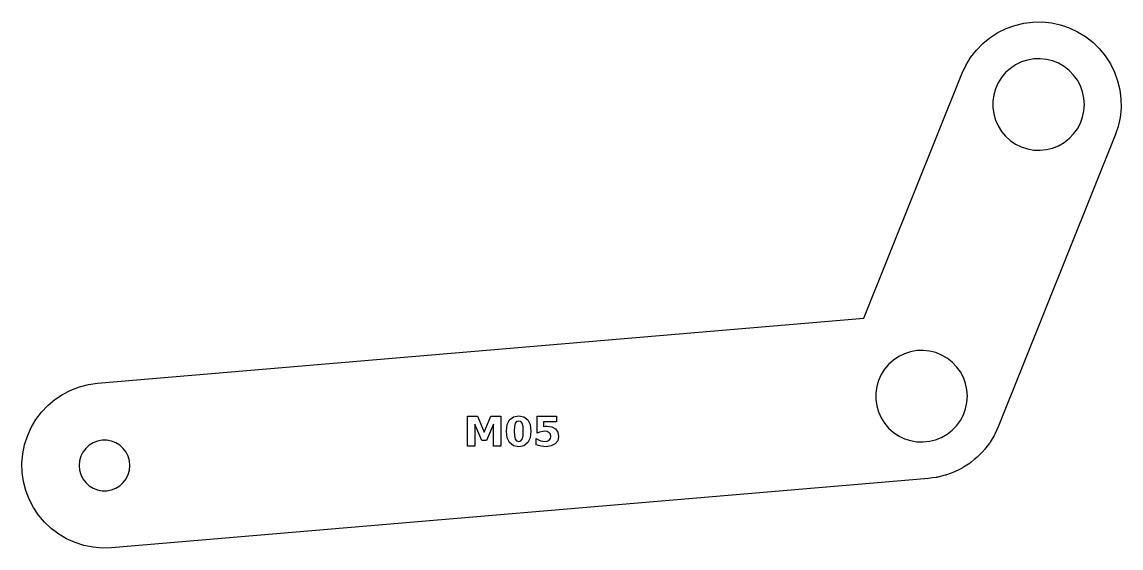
# Model space of a CAD drawing. Header units: millimetres. Extents: x -77.1 to 17.1, y 11 to 56.1.
import ezdxf

# ---------------------------------------------------------------- set-up
doc = ezdxf.new("R2010")
doc.units = ezdxf.units.MM
doc.layers.add('CUT', color=1, linetype='Continuous')
doc.layers.add('ENGRAVE', color=5, linetype='Continuous')

msp = doc.modelspace()

# ---------------------------------------------------------------- linework, layer by layer
at = {"layer": 'CUT'}
for points in [[(5.2507, 54.2126), (5.8654, 54.7142), (6.5324, 55.1438), (7.2433, 55.4961), (7.9892, 55.7665), (8.7607, 55.9518), (9.5481, 56.0494), (10.3414, 56.0583), (11.1308, 55.9784), (11.9063, 55.8105), (12.6581, 55.5569), (13.3767, 55.2207), (14.0532, 54.8061), (14.679, 54.3185), (15.2463, 53.7638), (15.7479, 53.1491), (16.1776, 52.482), (16.5298, 51.7711), (16.8003, 51.0252), (16.9855, 50.2537), (17.0832, 49.4664), (17.0921, 48.673), (17.0121, 47.8836), (16.8443, 47.1082), (16.5913, 46.3584), (6.5657, 21.3641), (6.4242, 21.0618), (6.2871, 20.7551), (6.2562, 20.7026), (6.2303, 20.6474), (6.0548, 20.361), (5.8843, 20.0716), (5.8476, 20.0229), (5.8158, 19.9709), (5.6093, 19.7059), (5.4074, 19.4375), (5.3656, 19.3931), (5.3281, 19.3451), (5.0933, 19.1049), (4.8626, 18.8607), (4.816, 18.8213), (4.7734, 18.7778), (4.5132, 18.5654), (4.2566, 18.3486), (4.2059, 18.3147), (4.1587, 18.2761), (3.8763, 18.0943), (3.5971, 17.9075), (3.5429, 17.8795), (3.4917, 17.8465), (3.1907, 17.6974), (2.8923, 17.5431), (2.8354, 17.5213), (2.7808, 17.4943), (2.465, 17.3798), (2.1512, 17.2598), (2.0922, 17.2446), (2.0349, 17.2238), (1.7082, 17.1454), (1.383, 17.0614), (1.3226, 17.0528), (1.2634, 17.0386), (0.93, 16.9972), (0.5995, 16.9504), (-69.4104, 11.0176), (-70.2014, 10.9951), (-70.992, 11.0614), (-71.7703, 11.2159), (-72.5263, 11.4566), (-73.2506, 11.7803), (-73.9342, 12.1832), (-74.5683, 12.66), (-75.1451, 13.2049), (-75.6572, 13.8109), (-76.0982, 14.4704), (-76.4627, 15.1751), (-76.7459, 15.9163), (-76.9444, 16.6845), (-77.0556, 17.47), (-77.0782, 18.2631), (-77.0118, 19.0538), (-76.8573, 19.832), (-76.6167, 20.588), (-76.2929, 21.3124), (-75.89, 21.9959), (-75.4132, 22.63), (-74.8683, 23.2068), (-74.2624, 23.7189), (-73.6028, 24.1599), (-72.8981, 24.5244), (-72.1569, 24.8076), (-71.3888, 25.0061), (-70.6053, 25.117), (-4.9429, 30.6815), (3.4584, 51.6262), (3.7937, 52.343), (4.2083, 53.0195), (4.696, 53.6453)], [(13.7979, 50.0685), (13.6111, 50.5833), (13.3545, 51.067), (13.0331, 51.5103), (12.6531, 51.9045), (12.222, 52.2421), (11.748, 52.5163), (11.2405, 52.7219), (10.7094, 52.8549), (10.1648, 52.9126), (9.6176, 52.8941), (9.0783, 52.7995), (8.5573, 52.6308), (8.065, 52.3912), (7.6107, 52.0855), (7.2034, 51.7195), (6.8511, 51.3004), (6.5605, 50.8363), (6.3373, 50.3363), (6.1858, 49.8101), (6.1091, 49.2679), (6.1086, 48.7203), (6.1843, 48.178), (6.3347, 47.6515), (6.5569, 47.1511), (6.8466, 46.6865), (7.1982, 46.2667), (7.6048, 45.8999), (8.0584, 45.5933), (8.5503, 45.3527), (9.0709, 45.183), (9.6101, 45.0874), (10.1573, 45.0678), (10.7019, 45.1245), (11.2333, 45.2565), (11.7412, 45.4611), (12.2157, 45.7344), (12.6475, 46.0711), (13.0282, 46.4646), (13.3505, 46.9073), (13.608, 47.3905), (13.7958, 47.9049), (13.9102, 48.4404), (13.9489, 48.9866), (13.9112, 49.5328)], [(3.587, 25.5929), (3.3304, 26.0766), (3.009, 26.5199), (2.629, 26.9142), (2.1979, 27.2517), (1.7239, 27.5259), (1.2164, 27.7316), (0.6853, 27.8645), (0.1408, 27.9223), (-0.4065, 27.9037), (-0.9458, 27.8091), (-1.4668, 27.6404), (-1.9591, 27.4009), (-2.4134, 27.0951), (-2.8206, 26.7291), (-3.173, 26.31), (-3.4636, 25.8459), (-3.6868, 25.3459), (-3.8383, 24.8197), (-3.915, 24.2776), (-3.9155, 23.73), (-3.8398, 23.1877), (-3.6894, 22.6612), (-3.4672, 22.1608), (-3.1775, 21.6961), (-2.8259, 21.2763), (-2.4193, 20.9095), (-1.9657, 20.6029), (-1.4738, 20.3624), (-0.9532, 20.1927), (-0.414, 20.0971), (0.1332, 20.0774), (0.6778, 20.1342), (1.2092, 20.2661), (1.7171, 20.4707), (2.1916, 20.7441), (2.6234, 21.0808), (3.0042, 21.4743), (3.3264, 21.917), (3.584, 22.4002), (3.7717, 22.9145), (3.8861, 23.45), (3.9248, 23.9962), (3.8871, 24.5425), (3.7738, 25.0782)], [(-67.8677, 18.465), (-67.9772, 18.8511), (-68.1557, 19.2105), (-68.3972, 19.531), (-68.6935, 19.8016), (-69.0345, 20.0132), (-69.4086, 20.1586), (-69.803, 20.2327), (-70.2043, 20.2331), (-70.5989, 20.1597), (-70.9732, 20.0151), (-71.3146, 19.8042), (-71.6114, 19.5341), (-71.8536, 19.2141), (-72.0328, 18.855), (-72.143, 18.4691), (-72.1804, 18.0696), (-72.1438, 17.6699), (-72.0343, 17.2838), (-71.8558, 16.9244), (-71.6143, 16.6039), (-71.318, 16.3333), (-70.977, 16.1217), (-70.6029, 15.9764), (-70.2085, 15.9023), (-69.8072, 15.9019), (-69.4126, 15.9752), (-69.0383, 16.1198), (-68.6969, 16.3308), (-68.4001, 16.6008), (-68.1579, 16.9209), (-67.9787, 17.2799), (-67.8685, 17.6658), (-67.8311, 18.0654)]]:
    msp.add_lwpolyline(points, close=True, dxfattribs=at)
at = {"layer": 'ENGRAVE'}
for points in [[(-37.4757, 20.9122), (-36.8911, 22.2778), (-36.0555, 22.2778), (-36.0555, 19.7261), (-36.6773, 19.7261), (-36.6773, 21.5925), (-37.2652, 20.2166), (-37.6824, 20.2166), (-38.2703, 21.5925), (-38.2703, 19.7261), (-38.8938, 19.7261), (-38.8938, 22.2778), (-38.0565, 22.2778)], [(-33.5327, 20.4377), (-33.7378, 20.0208), (-34.0685, 19.7624), (-34.5138, 19.6763), (-34.9604, 19.7624), (-35.2915, 20.0208), (-35.4966, 20.4377), (-35.5649, 20.9992), (-35.4966, 21.5622), (-35.2915, 21.9792), (-34.9604, 22.2376), (-34.5138, 22.3237), (-34.0685, 22.2376), (-33.7378, 21.9792), (-33.5327, 21.5622), (-33.4644, 20.9992)], [(-34.1447, 21.4123), (-34.212, 21.6784), (-34.3323, 21.8252), (-34.5138, 21.8742), (-34.6953, 21.8252), (-34.8163, 21.6784), (-34.8843, 21.4123), (-34.907, 21.0046), (-34.8843, 20.592), (-34.8163, 20.3221), (-34.6953, 20.1737), (-34.5138, 20.1242), (-34.3334, 20.1737), (-34.213, 20.3221), (-34.145, 20.592), (-34.1223, 21.0046)], [(-31.2905, 22.2778), (-31.2905, 21.7938), (-32.4013, 21.7938), (-32.4013, 21.3989), (-32.2503, 21.4307), (-32.0923, 21.4421), (-31.6775, 21.3838), (-31.366, 21.2086), (-31.1712, 20.9293), (-31.1063, 20.5584), (-31.1769, 20.1897), (-31.389, 19.9104), (-31.7267, 19.7348), (-32.1743, 19.6763), (-32.3903, 19.6868), (-32.6041, 19.7184), (-32.8162, 19.7713), (-33.0269, 19.8458), (-33.0269, 20.3637), (-32.8238, 20.2588), (-32.6315, 20.1838), (-32.4496, 20.1391), (-32.2782, 20.1242), (-32.0646, 20.1534), (-31.902, 20.2412), (-31.7986, 20.379), (-31.7641, 20.5584), (-31.7986, 20.7387), (-31.902, 20.8761), (-32.0646, 20.9635), (-32.2782, 20.9926), (-32.425, 20.9833), (-32.7476, 20.9088), (-32.9263, 20.8422), (-32.9263, 22.2778)]]:
    msp.add_lwpolyline(points, close=True, dxfattribs=at)

doc.saveas('drawing.dxf')
